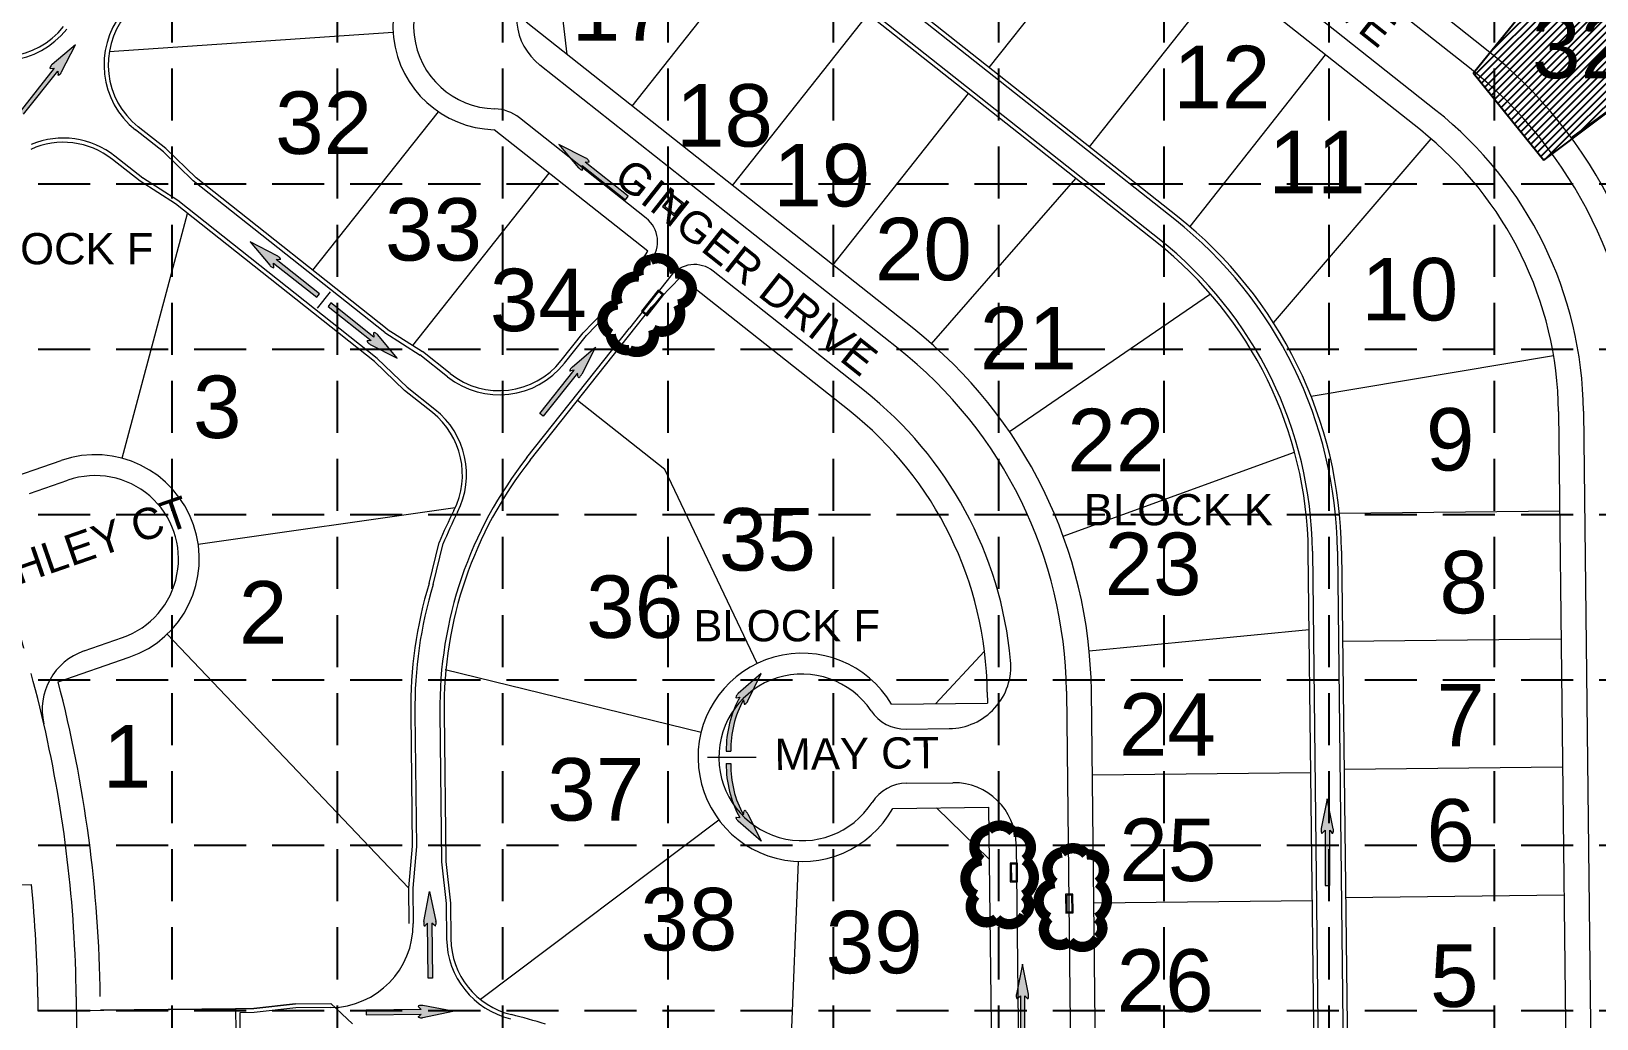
# Model space of a CAD drawing. Header units: inches. Extents: x 5726 to 10817, y 12055 to 15240.
# Drawn here: x 8919 to 9671, y 13087 to 13562 of the extents above; entities that cross this region are included whole.
import ezdxf
from ezdxf.enums import TextEntityAlignment as Align

# ---------------------------------------------------------------- set-up
doc = ezdxf.new("R2010")
doc.units = ezdxf.units.IN
doc.header["$LTSCALE"] = 100
doc.header["$MEASUREMENT"] = 0
doc.linetypes.add('HIDDEN', pattern=[0.375, 0.25, -0.125])
for name, color, linetype in [('10', 7, 'Continuous'), ('27', 150, 'Continuous'), ('29', 150, 'Continuous'), ('30', 7, 'Continuous'), ('8', 7, 'Continuous'), ('BLOCK NUMBERS', 7, 'Continuous'), ('FLOW ARROWS', 7, 'Continuous'), ('GRID', 254, 'HIDDEN'), ('INLET PROTECTION', 5, 'Continuous'), ('LOT NUMBERS', 7, 'Continuous'), ('SODDED LOT', 2, 'Continuous'), ('STREET NAMES', 7, 'Continuous')]:
    doc.layers.add(name, color=color, linetype=linetype)
doc.styles.get("Standard").update_dxf_attribs({"font": 'ARIAL.TTF', "height": 25})

# ---------------------------------------------------------------- blocks, each defined once
blk = doc.blocks.new('block2')
at = {"layer": 'GRID'}
for p, q in [((8986.682544336412, 15156.28785976105), (8986.682544336412, 12138.32785976105)), ((9066.102544336414, 15156.28785976105), (9066.102544336414, 12138.32785976105)), ((9145.522544336414, 15156.28785976105), (9145.522544336414, 12138.32785976105)), ((9224.942544336414, 15156.28785976105), (9224.942544336414, 12138.32785976105)), ((9304.362544336414, 15156.28785976105), (9304.362544336414, 12138.32785976105)), ((9383.782544336413, 15156.28785976105), (9383.782544336413, 12138.32785976105)), ((9463.202544336413, 15156.28785976105), (9463.202544336413, 12138.32785976105)), ((9542.622544336413, 15156.28785976105), (9542.622544336413, 12138.32785976105)), ((9622.042544336415, 15156.28785976105), (9622.042544336415, 12138.32785976105)), ((5809.882544336413, 13488.46785976105), (10733.92254433641, 13488.46785976105)), ((5809.882544336413, 13409.04785976105), (10733.92254433641, 13409.04785976105)), ((5809.882544336413, 13329.62785976105), (10733.92254433641, 13329.62785976105)), ((5809.882544336413, 13250.20785976105), (10733.92254433641, 13250.20785976105)), ((5809.882544336413, 13170.78785976105), (10733.92254433641, 13170.78785976105)), ((5809.882544336413, 13091.36785976105), (10733.92254433641, 13091.36785976105))]:
    blk.add_line(p, q, dxfattribs=at)

msp = doc.modelspace()

# ---------------------------------------------------------------- hatches: boundary and pattern name
at = {"layer": 'FLOW ARROWS', "lineweight": 0}
h = msp.add_hatch(color=256, dxfattribs=at)
edge = h.paths.add_edge_path()
edge.add_line((8928.149000000001, 13543.7864), (8930.191200000001, 13543.9162))
edge.add_line((8930.191200000001, 13543.9162), (8913.7577, 13523.178))
edge.add_line((8913.7577, 13523.178), (8915.449, 13521.8504))
edge.add_line((8915.449, 13521.8504), (8931.8765, 13542.581))
edge.add_line((8931.8765, 13542.581), (8932.0237, 13540.7542))
edge.add_line((8932.0237, 13540.7542), (8932.025608953409, 13540.75013335998))
edge.add_ellipse((8932.948937247014, 13541.72500485145), major_axis=(-0.8695243886066403, -1.097236226898404), ratio=0.2857142857142859, start_angle=342.8173277777778, end_angle=484.7269333333335)
edge.add_line((8933.701930666877, 13542.14587965376), (8933.6995, 13542.1442))
edge.add_line((8933.6995, 13542.1442), (8940.3735, 13555.1392))
edge.add_line((8940.3735, 13555.1392), (8929.1677, 13545.748))
edge.add_line((8929.1677, 13545.748), (8929.168073488932, 13545.75184833368))
edge.add_ellipse((8928.913214902228, 13544.90810490305), major_axis=(-0.8695243886066403, -1.097236226898404), ratio=0.2857142857142857, start_angle=234.1684722222222, end_angle=374.4967194444445)
edge.add_line((8928.149850221036, 13543.78361299108), (8928.149000000001, 13543.7864))
h = msp.add_hatch(color=256, dxfattribs=at)
edge = h.paths.add_edge_path()
edge.add_line((9183.9963, 13495.1412), (9183.8651, 13497.1833))
edge.add_line((9183.8651, 13497.1833), (9204.6151, 13480.7648))
edge.add_line((9204.6151, 13480.7648), (9205.9414, 13482.457))
edge.add_line((9205.9414, 13482.457), (9185.199200000001, 13498.8694))
edge.add_line((9185.199200000001, 13498.8694), (9187.0257, 13499.0181))
edge.add_line((9187.0257, 13499.0181), (9187.02980261247, 13499.01957169487))
edge.add_ellipse((9186.054264880579, 13499.94219604763), major_axis=(1.09786359767876, -0.8687321341425391), ratio=0.2857142857142858, start_angle=342.8173277777778, end_angle=484.7269333333335)
edge.add_line((9185.632846647874, 13500.69488546746), (9185.634600000001, 13500.6927))
edge.add_line((9185.634600000001, 13500.6927), (9172.6347, 13507.3574))
edge.add_line((9172.6347, 13507.3574), (9182.034, 13496.1584))
edge.add_line((9182.034, 13496.1584), (9182.030151635836, 13496.15842653124))
edge.add_ellipse((9182.874078813522, 13495.90417705788), major_axis=(1.09786359767876, -0.8687321341425391), ratio=0.2857142857142858, start_angle=234.1684722222222, end_angle=374.4967194444445)
edge.add_line((9183.999121458946, 13495.14162427771), (9183.9963, 13495.1412))
h = msp.add_hatch(color=256, dxfattribs=at)
edge = h.paths.add_edge_path()
edge.add_line((9035.6468, 13448.2875), (9035.517100000001, 13450.3297))
edge.add_line((9035.517100000001, 13450.3297), (9056.2554, 13433.8962))
edge.add_line((9056.2554, 13433.8962), (9057.5828, 13435.5875))
edge.add_line((9057.5828, 13435.5875), (9036.8524, 13452.015))
edge.add_line((9036.8524, 13452.015), (9038.679100000001, 13452.1622))
edge.add_line((9038.679100000001, 13452.1622), (9038.683138232665, 13452.16396388519))
edge.add_ellipse((9037.708266741192, 13453.08729217879), major_axis=(1.097236226898404, -0.8695243886066403), ratio=0.2857142857142859, start_angle=342.8173277777778, end_angle=484.7269333333335)
edge.add_line((9037.287391938877, 13453.84028559866), (9037.2891, 13453.838))
edge.add_line((9037.2891, 13453.838), (9024.294100000001, 13460.512))
edge.add_line((9024.294100000001, 13460.512), (9033.6854, 13449.3062))
edge.add_line((9033.6854, 13449.3062), (9033.681423258968, 13449.30642842071))
edge.add_ellipse((9034.525166689597, 13449.05156983401), major_axis=(1.097236226898404, -0.8695243886066403), ratio=0.2857142857142857, start_angle=234.1684722222222, end_angle=374.4967194444445)
edge.add_line((9035.64965860156, 13448.28820515281), (9035.6468, 13448.2875))
h = msp.add_hatch(color=256, dxfattribs=at)
edge = h.paths.add_edge_path()
edge.add_line((9083.6293, 13416.8586), (9083.759, 13414.8163))
edge.add_line((9083.759, 13414.8163), (9063.0208, 13431.2498))
edge.add_line((9063.0208, 13431.2498), (9061.6933, 13429.5586))
edge.add_line((9061.6933, 13429.5586), (9082.4238, 13413.1311))
edge.add_line((9082.4238, 13413.1311), (9080.597, 13412.9838))
edge.add_line((9080.597, 13412.9838), (9080.593067779579, 13412.98216744291))
edge.add_ellipse((9081.567939271052, 13412.05883914931), major_axis=(-1.097236226898405, 0.8695243886066413), ratio=0.2857142857142858, start_angle=342.8173277777778, end_angle=484.7269333333335)
edge.add_line((9081.988814073367, 13411.30584572945), (9081.987000000001, 13411.3081))
edge.add_line((9081.987000000001, 13411.3081), (9094.982, 13404.6341))
edge.add_line((9094.982, 13404.6341), (9085.5908, 13415.8398))
edge.add_line((9085.5908, 13415.8398), (9085.594782753276, 13415.83970290739))
edge.add_ellipse((9084.751039322648, 13416.0945614941), major_axis=(-1.097236226898405, 0.8695243886066413), ratio=0.2857142857142856, start_angle=234.1684722222222, end_angle=374.4967194444445)
edge.add_line((9083.626547410684, 13416.85792617529), (9083.6293, 13416.8586))
h = msp.add_hatch(color=256, dxfattribs=at)
edge = h.paths.add_edge_path()
edge.add_line((9181.9452, 13395.4943), (9181.6074, 13397.5126))
edge.add_line((9181.6074, 13397.5126), (9165.146200000001, 13376.7963))
edge.add_line((9165.146200000001, 13376.7963), (9163.4692, 13378.1416))
edge.add_line((9163.4692, 13378.1416), (9179.924200000001, 13398.8501))
edge.add_line((9179.924200000001, 13398.8501), (9178.1116, 13398.5786))
edge.add_line((9178.1116, 13398.5786), (9178.107654851252, 13398.57930652454))
edge.add_ellipse((9178.847208115658, 13399.70000743547), major_axis=(-0.8709431296730371, -1.096110425493406), ratio=0.2857142857142856, start_angle=235.2730666666667, end_angle=377.1826722222222, ccw=False)
edge.add_line((9179.085964106243, 13400.52894064541), (9179.0846, 13400.5263))
edge.add_line((9179.0846, 13400.5263), (9190.2232, 13409.9786))
edge.add_line((9190.2232, 13409.9786), (9183.6242, 13396.9318))
edge.add_line((9183.6242, 13396.9318), (9183.627861130615, 13396.93310382479))
edge.add_ellipse((9182.8641040512, 13396.49318224134), major_axis=(-0.8709431296730371, -1.096110425493406), ratio=0.2857142857142856, start_angle=345.50328055555553, end_angle=485.83152777777786, ccw=False)
edge.add_line((9181.942494781826, 13395.49426079739), (9181.9452, 13395.4943))
h = msp.add_hatch(color=256, dxfattribs=at)
edge = h.paths.add_edge_path()
edge.add_line((9263.35, 13240.002), (9269.7472, 13253.1515))
edge.add_line((9269.7472, 13253.1515), (9258.7657, 13243.527))
edge.add_line((9258.7657, 13243.527), (9258.763871399859, 13243.52845422363))
edge.add_ellipse((9258.538386629547, 13242.69581305966), major_axis=(-0.8533235654357347, -1.109882377854539), ratio=0.2857142857142858, start_angle=235.2730666666667, end_angle=377.1826722222223)
edge.add_line((9257.816828956627, 13241.56344205716), (9257.8222, 13241.5588))
edge.add_line((9257.8222, 13241.5588), (9259.6265, 13241.8545))
edge.add_line((9259.6265, 13241.8545), (9259.599035871839, 13241.85646941347))
edge.add_arc((9304.133908487285, 13216.85045521436), 51.075, 150.6860992975657, 181.0943687420101)
edge.add_line((9253.068224924467, 13215.87496604206), (9255.217832685323, 13215.91602893155))
edge.add_arc((9304.133908487285, 13216.85045521436), 48.92500000000003, 151.0185631864545, 181.0943687420101, ccw=False)
edge.add_line((9261.335456772289, 13240.55590091359), (9261.336500000001, 13240.5528))
edge.add_line((9261.336500000001, 13240.5528), (9261.6995, 13238.5468))
edge.add_line((9261.6995, 13238.5468), (9261.700457852652, 13238.54004479085))
edge.add_ellipse((9262.605993517938, 13239.55355988963), major_axis=(-0.8533235654357347, -1.109882377854539), ratio=0.2857142857142856, start_angle=345.5032805555555, end_angle=485.8315277777779)
edge.add_line((9263.36262606891, 13240.00562498245), (9263.3529822718, 13240.00449697867))
edge.add_line((9263.3529822718, 13240.00449697867), (9263.35, 13240.002))
h = msp.add_hatch(color=256, dxfattribs=at)
edge = h.paths.add_edge_path()
edge.add_line((9263.35, 13185.8128), (9269.7472, 13172.6633))
edge.add_line((9269.7472, 13172.6633), (9258.7657, 13182.2878))
edge.add_line((9258.7657, 13182.2878), (9258.763871399859, 13182.28634570922))
edge.add_ellipse((9258.538386629547, 13183.11898687319), major_axis=(-0.853323565435734, 1.109882377854539), ratio=0.2857142857142859, start_angle=-17.182672222222322, end_angle=124.7269333333333, ccw=False)
edge.add_line((9257.816828956627, 13184.2513578757), (9257.8222, 13184.256))
edge.add_line((9257.8222, 13184.256), (9259.6265, 13183.9603))
edge.add_line((9259.6265, 13183.9603), (9259.599035871839, 13183.95833051939))
edge.add_arc((9304.133908487285, 13208.9643447185), 51.075, 178.90563125799, 209.3139007024344, ccw=False)
edge.add_line((9253.068224924467, 13209.9398338908), (9255.217832685323, 13209.89877100131))
edge.add_arc((9304.133908487285, 13208.9643447185), 48.92500000000002, 178.90563125799, 208.9814368135455)
edge.add_line((9261.335456772289, 13185.25889901927), (9261.336500000001, 13185.262))
edge.add_line((9261.336500000001, 13185.262), (9261.6995, 13187.268))
edge.add_line((9261.6995, 13187.268), (9261.700457852652, 13187.27475514201))
edge.add_ellipse((9262.605993517938, 13186.26124004323), major_axis=(-0.853323565435734, 1.109882377854539), ratio=0.2857142857142857, start_angle=-125.83152777777792, end_angle=14.496719444444523, ccw=False)
edge.add_line((9263.36262606891, 13185.80917495041), (9263.3529822718, 13185.81030295419))
edge.add_line((9263.3529822718, 13185.81030295419), (9263.35, 13185.8128))
h = msp.add_hatch(color=256, dxfattribs=at)
edge = h.paths.add_edge_path()
edge.add_line((9539.2893, 13176.5036), (9540.8093, 13177.8736))
edge.add_line((9540.8093, 13177.8736), (9540.8093, 13151.4136))
edge.add_line((9540.8093, 13151.4136), (9542.9593, 13151.4236))
edge.add_line((9542.9593, 13151.4236), (9542.9593, 13177.8736))
edge.add_line((9542.9593, 13177.8736), (9544.2093, 13176.5336))
edge.add_line((9544.2093, 13176.5336), (9544.212948596925, 13176.53133858096))
edge.add_ellipse((9544.331146792587, 13177.86885073014), major_axis=(-3.196861412920665e-05, -1.399999999635001), ratio=0.2857142857142859, start_angle=342.8173277777778, end_angle=484.7269333333335)
edge.add_line((9544.659915542306, 13178.66637552524), (9544.659300000001, 13178.6636))
edge.add_line((9544.659300000001, 13178.6636), (9541.819300000001, 13192.9936))
edge.add_line((9541.819300000001, 13192.9936), (9538.8693, 13178.6736))
edge.add_line((9538.8693, 13178.6736), (9538.866922880645, 13178.67672215157))
edge.add_ellipse((9539.191200892146, 13177.85714930721), major_axis=(-3.196861412920665e-05, -1.399999999635001), ratio=0.2857142857142857, start_angle=234.1684722222222, end_angle=374.4967194444445)
edge.add_line((9539.291299769684, 13176.50172025659), (9539.2893, 13176.5036))
h = msp.add_hatch(color=256, dxfattribs=at)
edge = h.paths.add_edge_path()
edge.add_line((9113.1296, 13132.0013), (9111.5938, 13133.3536))
edge.add_line((9111.5938, 13133.3536), (9111.901100000001, 13106.8953))
edge.add_line((9111.901100000001, 13106.8953), (9109.751400000001, 13106.8803))
edge.add_line((9109.751400000001, 13106.8803), (9109.4441, 13133.3286))
edge.add_line((9109.4441, 13133.3286), (9108.2096, 13131.9741))
edge.add_line((9108.2096, 13131.9741), (9108.205974354707, 13131.97202842069))
edge.add_ellipse((9108.072249703322, 13133.30807755162), major_axis=(0.01629215476407812, -1.399905198823529), ratio=0.2857142857142856, start_angle=235.2730666666667, end_angle=377.1826722222222, ccw=False)
edge.add_line((9107.734240340833, 13134.10173009553), (9107.7348, 13134.0988))
edge.add_line((9107.7348, 13134.0988), (9110.4084, 13148.4608))
edge.add_line((9110.4084, 13148.4608), (9113.5246, 13134.1761))
edge.add_line((9113.5246, 13134.1761), (9113.526722098562, 13134.17935811664))
edge.add_ellipse((9113.211984822918, 13133.35607425109), major_axis=(0.01629215476407812, -1.399905198823529), ratio=0.2857142857142855, start_angle=345.50328055555553, end_angle=485.83152777777786, ccw=False)
edge.add_line((9113.12763521959, 13131.99957403326), (9113.1296, 13132.0013))
h = msp.add_hatch(color=256, dxfattribs=at)
edge = h.paths.add_edge_path()
edge.add_line((9392.8597, 13097.0585), (9394.379700000001, 13098.4285))
edge.add_line((9394.379700000001, 13098.4285), (9394.379700000001, 13071.9685))
edge.add_line((9394.379700000001, 13071.9685), (9396.529700000001, 13071.9785))
edge.add_line((9396.529700000001, 13071.9785), (9396.529700000001, 13098.4285))
edge.add_line((9396.529700000001, 13098.4285), (9397.779700000001, 13097.0885))
edge.add_line((9397.779700000001, 13097.0885), (9397.783438793003, 13097.08619780262))
edge.add_ellipse((9397.901636988665, 13098.4237099518), major_axis=(-3.196861412920665e-05, -1.399999999635001), ratio=0.2857142857142859, start_angle=342.8173277777778, end_angle=484.7269333333335)
edge.add_line((9398.230405738384, 13099.22123474689), (9398.2297, 13099.2185))
edge.add_line((9398.2297, 13099.2185), (9395.3897, 13113.5485))
edge.add_line((9395.3897, 13113.5485), (9392.4397, 13099.2285))
edge.add_line((9392.4397, 13099.2285), (9392.437413076723, 13099.23158137322))
edge.add_ellipse((9392.761691088224, 13098.41200852887), major_axis=(-3.196861412920665e-05, -1.399999999635001), ratio=0.2857142857142857, start_angle=234.1684722222222, end_angle=374.4967194444445)
edge.add_line((9392.861789965762, 13097.05657947825), (9392.8597, 13097.0585))
h = msp.add_hatch(color=256, dxfattribs=at)
edge = h.paths.add_edge_path()
edge.add_line((9105.0787, 13093.2685), (9106.4662, 13091.7645))
edge.add_line((9106.4662, 13091.7645), (9080.008, 13091.4575))
edge.add_line((9080.008, 13091.4575), (9080.043, 13089.3078))
edge.add_line((9080.043, 13089.3078), (9106.4912, 13089.6145))
edge.add_line((9106.4912, 13089.6145), (9105.1657, 13088.349))
edge.add_line((9105.1657, 13088.349), (9105.163728477619, 13088.34541098025))
edge.add_ellipse((9106.502521403783, 13088.24273155918), major_axis=(-1.399906227582352, -0.01620351740051984), ratio=0.2857142857142858, start_angle=342.8173277777778, end_angle=484.7269333333335)
edge.add_line((9107.303805226395, 13087.92323363243), (9107.301000000001, 13087.9238))
edge.add_line((9107.301000000001, 13087.9238), (9121.597, 13090.9298))
edge.add_line((9121.597, 13090.9298), (9107.2437, 13093.7135))
edge.add_line((9107.2437, 13093.7135), (9107.246971026214, 13093.71595673124))
edge.add_ellipse((9106.431213872786, 13093.38219612455), major_axis=(-1.399906227582352, -0.01620351740051984), ratio=0.2857142857142856, start_angle=234.1684722222222, end_angle=374.4967194444445)
edge.add_line((9105.077036791858, 13093.26638537352), (9105.0787, 13093.2685))
at = {"layer": 'SODDED LOT'}
h = msp.add_hatch(dxfattribs=at)
h.set_pattern_fill('ANSI31', color=256, scale=20, style=0)
h.set_pattern_definition([(45, (0, 0), (-1.767766952966369, 1.767766952966369), [])])
h.paths.add_polyline_path([(9645.80507298575, 13499.77444565144), (9750.316199097077, 13578.4099279293), (9735.158859086914, 13596.71798000032), (9687.482121050074, 13634.61751423477), (9612.121484417075, 13541.5416285386)])

# ---------------------------------------------------------------- linework, layer by layer
at = {"layer": '10', "color": 7, "lineweight": 0}
for p, q in [((8836.219051979126, 13150.8959890347), (8919.170715155491, 13151.85802709433)), ((8922.250624021119, 13097.70496631672), (8922.32719342021, 13091.10277515488)), ((9026.075020438248, 13092.30599825739), (9046.050481948301, 13094.53779964904)), ((9026.075020438248, 13092.30599825739), (9046.050481948301, 13094.53779964904)), ((9046.050481948301, 13094.53779964904), (9063.049338782921, 13094.73494514908)), ((9063.049338801235, 13094.73494514298), (9073.410776097902, 13084.85444018067)), ((8922.32719342021, 13091.10277515488), (9017.320805117955, 13092.20447059542)), ((9017.320805117955, 13092.20447059542), (9026.075020438248, 13092.30599825739)), ((9017.320805117955, 13092.20447059542), (9026.075020438248, 13092.30599825739))]:
    msp.add_line(p, q, dxfattribs=at)
for points in [[(9222.473802481156, 13477.57820573748), (9228.223569783624, 13473.02865631276), (9232.773119202246, 13478.77842362133), (9227.023351896725, 13483.32797303995)], [(9223.409337797175, 13477.68722716453), (9228.114548356578, 13473.96419163183), (9231.837583889279, 13478.66940219428), (9227.132373326824, 13482.39243772393)], [(9215.032857374797, 13425.01921952269), (9223.09943436079, 13435.21384240547), (9220.354728202155, 13437.38561312906), (9212.288151213112, 13427.19099024934)], [(9214.951009454635, 13425.72157336345), (9222.397080520035, 13435.13199448531), (9220.436576122318, 13436.68325928831), (9212.990505053865, 13427.2728381695)], [(9393.014896237068, 13153.10413713492), (9392.910525089268, 13162.10353192847), (9389.41076044496, 13162.06294314707), (9389.515131592761, 13153.06354835353)], [(9392.509131461531, 13153.5983051149), (9392.416357109289, 13161.59776715293), (9389.916525220497, 13161.56877516709), (9390.009299572741, 13153.56931312906)], [(9419.689610293894, 13138.19309291666), (9419.585239146092, 13147.1924877102), (9416.085474501786, 13147.1518989288), (9416.189845649587, 13138.15250413526)], [(9419.183845518357, 13138.68726089664), (9419.091071166113, 13146.68672293466), (9416.59123927732, 13146.65773094882), (9416.684013629567, 13138.65826891079)]]:
    msp.add_lwpolyline(points, close=True, dxfattribs=at)
msp.add_arc((8322.290972293575, 13090.74688992886), 599.9999987704707, 0.6644622475017204, 5.845820851602053, dxfattribs=at)
at = {"layer": '27', "color": 7, "lineweight": 0}
for p, q in [((9617.537499105809, 13553.48550360729), (9328.137017371137, 13782.47595219886)), ((9586.51220298471, 13514.27541562243), (9297.111721250038, 13743.26586418348)), ((9469.761208783228, 13472.76146048463), (9247.64263460799, 13648.51456095157)), ((9459.833114023255, 13460.21423232826), (9237.714539848019, 13635.96733276467)), ((9343.082119852292, 13418.70027719047), (9156.877382830286, 13566.03626641743)), ((8983.847192394787, 13505.29457398297), (8970.515762480545, 13515.84317467879)), ((9215.33541902524, 13456.02177516099), (9141.53612192755, 13514.41605995972)), ((8983.847192394787, 13505.29457398297), (8998.290215741446, 13491.3160520249)), ((8971.437073952453, 13489.61053879513), (8958.105644038209, 13500.15913946043)), ((8988.362120981476, 13478.76882386853), (8971.437073952453, 13489.61053879513)), ((9090.126153361614, 13418.65013100681), (8998.290215741446, 13491.3160520249)), ((9084.068167094943, 13403.04064850917), (8988.362120981476, 13478.76882386853)), ((9204.493704098637, 13439.09672813196), (9215.33541902524, 13456.02177516099)), ((9217.040932255013, 13429.16863337199), (9231.0194542436, 13443.61165671865)), ((9312.056823731193, 13379.4901892056), (9231.0194542436, 13443.61165671865)), ((9198.288644892727, 13431.25471052278), (9204.493704098637, 13439.09672813196)), ((9158.855197155675, 13355.6329034608), (9217.040932255013, 13429.16863337199)), ((9184.310122934661, 13416.81168717612), (9198.288644892727, 13431.25471052278)), ((9090.126153361614, 13418.65013100681), (9107.051200390637, 13407.8084160802)), ((9173.761522238838, 13403.48025723136), (9184.310122934661, 13416.81168717612)), ((9084.068167094943, 13403.04064850917), (9098.511190472122, 13389.0621265511)), ((9120.38263030488, 13397.2598154149), (9107.051200390637, 13407.8084160802)), ((9111.842620386366, 13378.51352585528), (9098.511190472122, 13389.0621265511)), ((8899.30075439314, 13343.64945987426), (8933.479891238137, 13355.49553656728)), ((9110.250094338817, 13296.45056482742), (9115.0781470748, 13316.06015587939)), ((8932.048435535753, 13249.16353827632), (8966.227572380749, 13261.00961496933)), ((9332.48104288461, 13238.4078747734), (9378.518479757073, 13238.94179734794)), ((9378.456519461655, 13244.28432016053), (9378.518479757073, 13238.94179734794)), ((9101.435922061832, 13234.0836332194), (9102.176889437545, 13170.19377351299)), ((9117.43484613178, 13234.2691819422), (9118.263450062563, 13162.82286686911)), ((9333.0608826014, 13188.41123702811), (9379.098319443343, 13188.94515960265)), ((9379.098319443343, 13188.94515960265), (9380.701908175908, 13050.67583522141)), ((9102.176889437545, 13170.19377351299), (9100.408959813227, 13150.17192482376)), ((9118.263450062563, 13162.82286686911), (9120.495251448105, 13142.84740536821)), ((9100.408959813227, 13150.17192482376), (9100.60610529496, 13133.1730680166)), ((9120.495251448105, 13142.84740536821), (9120.692396960358, 13125.84854853053)), ((9046.050481948301, 13094.53779964904), (9026.075020438248, 13092.30599825739)), ((9026.075020438248, 13092.30599825739), (9017.320805117955, 13092.20447059542)), ((9017.320805117955, 13092.20447059542), (9018.333240498061, 13004.90730136723))]:
    msp.add_line(p, q, dxfattribs=at)
for centre, radius, start, end in [((9142.830306015006, 13564.39930804263), 50, 104.77701333981, 268.5168086314821), ((8994.094987530278, 13545.64284155115), 38, 141.6469109856461, 231.6469109856461), ((8904.795277789348, 13587.49741459901), 38, 231.6469140198642, 321.6469109856462), ((9477.923666602095, 13377.04010760578), 225, 0.6644622529272336, 51.64691098556136), ((8934.526418995936, 13470.35947258582), 38, 51.64691098564613, 114.3761742495838), ((9477.923666602095, 13377.04010760578), 175, 0.6644622529272336, 51.64691098556136), ((9340.695976975987, 13309.64749439749), 208, 0.6644622529272336, 51.64691098556136), ((9340.695976975987, 13309.64749439749), 192, 0.6644622529272336, 51.64691098556136), ((9203.468287349882, 13242.25488118919), 225, 0.6644622529272336, 51.64691098556136), ((9143.961855374926, 13427.0594822923), 38, 231.6469109856462, 321.6469109856461), ((9088.263395349542, 13348.7138589789), 38, 333.0962993177418, 51.64691098564614), ((9203.468287349882, 13242.25488118919), 175, 0.6644622529272336, 51.64691098556136), ((8949.853731810517, 13308.25257577689), 50, 289.1156995745212, 109.1156995745211), ((9309.421935088412, 13236.49576640657), 192, 141.6469109856461, 180.664462253012), ((9309.421935088412, 13236.49576640657), 210, 153.0962993177418, 157.7357965080891), ((9309.421935088412, 13236.49576640657), 208, 163.2471306096412, 180.6644622529273), ((9289.47260436099, 13212.90739998289), 50, 30.66446225292724, 330.6644622529273), ((8322.290971066866, 13090.74688984558), 630, 0.6644622529272336, 14.56362815332499), ((9158.689841648647, 13126.28922670248), 38, 180.6644622529273, 256.483866686758), ((9100.72749146396, 12885.15779789016), 210, 71.84436949641069, 76.48386668675802)]:
    msp.add_arc(centre, radius, start, end, dxfattribs=at)
at = {"layer": '29', "color": 7, "lineweight": 0}
for p, q in [((9620.016629999694, 13551.49523003937), (9686.347485494553, 13632.93316503494)), ((9379.388530295724, 13544.26956601764), (9444.541652125616, 13626.61075080721)), ((9207.85049721366, 13525.70338147221), (9273.00361907407, 13608.04456629231)), ((9427.616938541825, 13506.10845178686), (9492.770060371715, 13588.44963660695)), ((9658.985407641836, 13510.61273179418), (9751.927579186377, 13579.17790562762)), ((9256.078905459763, 13487.54226724143), (9321.232027320171, 13569.88345206153)), ((9092.94297714774, 13561.04454730979), (8956.609784240241, 13551.87658316904)), ((9475.845346787926, 13467.94733755608), (9540.998468617816, 13550.28852237617)), ((9304.307313705864, 13449.38115304117), (9369.460435535753, 13531.72233783074)), ((9054.444973271891, 13446.88315047762), (9114.714907809686, 13523.05291298258)), ((9516.02366042665, 13421.55908187201), (9591.71032789697, 13509.99722741478)), ((9102.396812469862, 13410.78988768273), (9167.891212537004, 13493.56238345592)), ((9351.59439424421, 13411.61738131962), (9420.98334837489, 13490.95442050539)), ((8962.758044746239, 13356.5586696585), (8994.175930790125, 13474.16860032044)), ((9389.104850587482, 13369.39286287118), (9485.671368608662, 13435.52892992035)), ((9534.012421192054, 13386.41175941343), (9650.530848512224, 13405.88037018036)), ((9223.542959416487, 13351.19853040254), (9181.603996893216, 13384.38307033601)), ((9652.911898713468, 13379.06954657667), (9658.078984029768, 12933.53797967245)), ((9414.918115915403, 13319.15722182989), (9526.087204297006, 13359.58838778954)), ((9267.955515555286, 13258.04070133671), (9223.542959416487, 13351.19853040254)), ((8999.352522330393, 13315.31442660909), (9122.83059938963, 13332.9306905942)), ((9547.682369249549, 13330.15684370556), (9653.464939255959, 13331.38366486709)), ((9536.420069249529, 12989.6512304829), (9532.683065921035, 13311.8740788684)), ((9548.68198999979, 13312.05962757431), (9552.418993328283, 12989.83677918884)), ((8984.342902652059, 13272.05178718528), (9100.413300552385, 13150.22108397778)), ((9427.407664210945, 13264.07586857814), (9533.117947575305, 13274.37643649708)), ((9549.185202801598, 13268.67013707999), (9654.178142069766, 13269.88780046083)), ((9240.9069284402, 13224.79752713706), (9117.919764525284, 13254.9079496353)), ((9430.746033298863, 13047.16108061916), (9428.453157207361, 13244.86415986605)), ((9549.898405658132, 13207.17427264321), (9654.891344926298, 13208.39193602405)), ((9533.916488698997, 13205.52228604083), (9428.92354943083, 13204.30462265999)), ((9249.539246076847, 13182.81874934233), (9135.03919337138, 13096.54621346782)), ((9287.510357530442, 13162.94591893368), (9283.107356767481, 13050.83951145055)), ((9550.611608484147, 13145.67840820643), (9655.604547752313, 13146.89607158727)), ((9534.62969152501, 13144.02642163457), (9429.636752256843, 13142.80875825373)), ((9017.320805117955, 13092.20447059542), (8952.325176052127, 13091.45067897885))]:
    msp.add_line(p, q, dxfattribs=at)
at = {"layer": '30', "color": 7, "lineweight": 0}
for p, q in [((9172.390030887784, 13585.64131041902), (9176.482426831875, 13550.52361836299)), ((9353.52013903012, 13238.65188399915), (9377.124939030122, 13263.88878399915)), ((9354.100000570697, 13188.65523975341), (9379.388239298685, 13163.94684073))]:
    msp.add_line(p, q, dxfattribs=at)
at = {"layer": '8', "color": 7, "linetype": 'Continuous', "lineweight": 0}
for p, q in [((9610.091428037354, 13544.07508248238), (9334.806577980897, 13761.89642447279)), ((9593.958274053164, 13523.68583671682), (9318.673423999757, 13741.50717870724)), ((9468.520196951202, 13471.19305695059), (9232.678091976684, 13657.80501106296)), ((9461.0741258858, 13461.78263583178), (9225.232020911282, 13648.39458994415)), ((9335.636048780785, 13409.28985606555), (9163.546943436995, 13545.45673869442)), ((9214.547371611683, 13471.94750846889), (9153.687403521837, 13520.10344556414)), ((8982.606180547504, 13503.72617046419), (8969.27475063326, 13514.27477116001)), ((8972.678085796686, 13491.17894231696), (8959.346655882442, 13501.72754298227)), ((8982.456277471238, 13503.85743944518), (8996.970978783533, 13489.80954475234)), ((8989.5249077456, 13480.39912361217), (8972.515864909818, 13491.29464391919)), ((9088.963366585285, 13417.01983126926), (8996.970978783533, 13489.80954475234)), ((9085.387404010133, 13404.54715582141), (8989.5249077456, 13480.39912361217)), ((9226.331382375562, 13444.13317600635), (9206.475192873928, 13419.03871968749)), ((9319.5028948027, 13388.9006103), (9246.699643769645, 13446.50676565752)), ((9185.747257472458, 13415.42077225257), (9199.795152110355, 13429.93547350688)), ((9157.286793621632, 13356.87391532334), (9206.475192870877, 13419.03871969054)), ((9088.963366585285, 13417.01983126926), (9105.972409433272, 13406.12431095615)), ((9175.329925757624, 13402.23924538713), (9185.878526453445, 13415.57067533189)), ((9085.387404010133, 13404.54715582141), (9099.90210539262, 13390.4992610889)), ((9119.141618460646, 13395.69141189306), (9105.810188546404, 13406.24001255837)), ((9113.083632233649, 13380.08192937407), (9099.752202319409, 13390.63053006989)), ((9664.91109175695, 13379.20870811182), (9670.078177086703, 12933.67714119999)), ((8918.353011352887, 13339.66915510117), (8936.754659343242, 13346.04694441969)), ((9112.17987817011, 13295.92278873562), (9117.020152088993, 13315.58201727043)), ((9534.682931415753, 13311.89727246315), (9538.419934742273, 12989.6744240791)), ((9546.682124475845, 13312.03643399152), (9550.419127802363, 12989.81358560747)), ((8944.551156254769, 13264.08041781976), (8962.952804275645, 13270.45820714743)), ((9416.453964134647, 13244.72499834284), (9418.7468402295, 13047.02191908628)), ((9103.435787572862, 13234.10682680746), (9104.177911743524, 13170.1172225837)), ((9115.434980620747, 13234.24598835414), (9116.264741346477, 13162.69992875454)), ((9339.428355632192, 13226.4876397351), (9360.147854902798, 13226.72793566088)), ((9339.729872280037, 13200.48938810388), (9361.960301095614, 13200.74720714743)), ((9104.177911743524, 13170.1172225837), (9102.409982119207, 13150.09537389447)), ((9392.306187566759, 13171.09712832423), (9393.57859759209, 13061.3836634846)), ((9116.264741346477, 13162.69992875454), (9118.496542732017, 13142.72446725364)), ((9102.409982119207, 13150.09537389447), (9102.605970805995, 13133.19626160161)), ((9118.496542732017, 13142.72446725364), (9118.692531449324, 13125.82535493942)), ((8940.74937998291, 13097.91950701926), (8945.661812530901, 12674.34535703604)), ((9026.197958552813, 13090.30728954131), (9019.343864217048, 13090.22779867245)), ((9019.343864217048, 13090.22779867245), (9020.486813742484, 12991.67705652639)), ((9046.173420062869, 13092.53909093295), (9026.197958552813, 13090.30728954131)), ((9063.072532370983, 13092.73507963805), (9046.173420062869, 13092.53909093295))]:
    msp.add_line(p, q, dxfattribs=at)
for centre, radius, start, end in [((9142.830306015197, 13564.39930804468), 40, 104.7770133622751, 268.516808601218), ((9182.162121105574, 13568.98279149554), 30, 141.6469109859005, 231.6469109851375), ((8994.094987530278, 13545.64284155115), 40, 141.6469109856461, 231.6469109856461), ((8904.795277789348, 13587.49741459901), 40, 231.6469140198642, 321.6469109856462), ((9477.923666602095, 13377.04010760578), 213, 0.6644622529272336, 51.64691098556136), ((9141.277285078342, 13504.41941036246), 20, 51.64691098505271, 88.51680860121803), ((9477.923666602095, 13377.04010760578), 187, 0.6644622529272336, 51.64691098556136), ((8934.526418995936, 13470.35947258582), 40, 51.64691098564613, 112.6157082322831), ((9205.55003574002, 13460.57658294752), 14.5, 321.6469109864939, 51.64691098522229), ((9340.695976975987, 13309.64749439749), 206, 0.6644622529272336, 51.64691098556136), ((9340.695976975987, 13309.64749439749), 194, 0.6644622529272336, 51.64691098556136), ((9237.702307899002, 13435.13584013535), 14.5, 51.6469109870873, 141.646910993954), ((9203.468287349882, 13242.25488118919), 213, 0.6644622529272336, 51.64691098556136), ((9143.961855374926, 13427.0594822923), 40, 231.6469109856462, 321.6469109856461), ((9203.468287349882, 13242.25488118919), 187, 5.288585167326206, 51.64691098556136), ((9088.263395349542, 13348.7138589789), 40, 333.0962993177418, 51.64691098564614), ((9309.421935088412, 13236.49576640657), 194, 141.6469109856461, 180.664462253012), ((8949.853731809442, 13308.25257578356), 40.00000000098068, 289.1156995864742, 109.1156995864743), ((9309.421935088412, 13236.49576640657), 208, 153.0962993177418, 157.7357965080891), ((9309.421935088412, 13236.49576640657), 206, 163.232980950855, 180.664462253012), ((8954.3754606057, 13235.73464134354), 30, 109.1156995882544, 192.9190395314731), ((9289.472604333629, 13212.90739996643), 40, 34.03147522448059, 327.2974492822216), ((9359.799951080156, 13256.72591830905), 30, 270.6644622521642, 5.288585167326206), ((9339.196419749065, 13246.48629483407), 20, 214.0314752244806, 270.6644622508079), ((8322.290971066866, 13090.74688984558), 618.5, 0.6644622529272336, 12.91903953147306), ((9339.961808161483, 13180.49073300591), 20, 90.66446225250334, 147.2974492822216), ((9362.308204917672, 13170.74922449979), 30, 0.6644622527576823, 90.66446225267289), ((9062.608660625885, 13132.73238982957), 40, 270.6644622529273, 0.6644622529272693), ((9158.689841648647, 13126.28922670248), 40, 180.6644622529273, 256.483866686758)]:
    msp.add_arc(centre, radius, start, end, dxfattribs=at)
at = {"layer": '8', "color": 7, "linetype": 'HIDDEN', "lineweight": 0}
msp.add_arc((8322.290971066866, 13090.74688984558), 618.5, 12.91903953138829, 25.31235961799303, dxfattribs=at)
at = {"layer": 'FLOW ARROWS', "lineweight": 0}
for p, q in [((8940.3735, 13555.1392), (8929.1677, 13545.748)), ((8933.6995, 13542.1442), (8940.3735, 13555.1392)), ((8929.1677, 13545.748), (8929.168073488932, 13545.75184833368)), ((8930.191200000001, 13543.9162), (8913.7577, 13523.178)), ((8915.449, 13521.8504), (8931.8765, 13542.581)), ((8928.149000000001, 13543.7864), (8930.191200000001, 13543.9162)), ((8928.149850221036, 13543.78361299108), (8928.149000000001, 13543.7864)), ((8928.149000000001, 13543.7864), (8928.149000000001, 13543.7864)), ((8931.8765, 13542.581), (8932.0237, 13540.7542)), ((8932.0237, 13540.7542), (8932.025608953409, 13540.75013335998)), ((8933.701930666877, 13542.14587965376), (8933.6995, 13542.1442)), ((9185.634600000001, 13500.6927), (9172.6347, 13507.3574)), ((9172.6347, 13507.3574), (9182.034, 13496.1584)), ((9185.632846647874, 13500.69488546746), (9185.634600000001, 13500.6927)), ((9182.034, 13496.1584), (9182.030151635836, 13496.15842653124)), ((9183.9963, 13495.1412), (9183.8651, 13497.1833)), ((9183.8651, 13497.1833), (9204.6151, 13480.7648)), ((9183.999121458946, 13495.14162427771), (9183.9963, 13495.1412)), ((9183.9963, 13495.1412), (9183.9963, 13495.1412)), ((9185.199200000001, 13498.8694), (9187.0257, 13499.0181)), ((9205.9414, 13482.457), (9185.199200000001, 13498.8694)), ((9187.0257, 13499.0181), (9187.02980261247, 13499.01957169487)), ((9204.6151, 13480.7648), (9205.9414, 13482.457)), ((9037.2891, 13453.838), (9024.294100000001, 13460.512)), ((9024.294100000001, 13460.512), (9033.6854, 13449.3062)), ((9033.6854, 13449.3062), (9033.681423258968, 13449.30642842071)), ((9035.6468, 13448.2875), (9035.517100000001, 13450.3297)), ((9035.517100000001, 13450.3297), (9056.2554, 13433.8962)), ((9035.64965860156, 13448.28820515281), (9035.6468, 13448.2875)), ((9035.6468, 13448.2875), (9035.6468, 13448.2875)), ((9036.8524, 13452.015), (9038.679100000001, 13452.1622)), ((9057.5828, 13435.5875), (9036.8524, 13452.015)), ((9037.287391938877, 13453.84028559866), (9037.2891, 13453.838)), ((9038.679100000001, 13452.1622), (9038.683138232665, 13452.16396388519)), ((9056.2554, 13433.8962), (9057.5828, 13435.5875)), ((9062.740798788416, 13436.49346590167), (9056.535739567247, 13428.65144830775)), ((9063.0208, 13431.2498), (9061.6933, 13429.5586)), ((9061.6933, 13429.5586), (9082.4238, 13413.1311)), ((9083.759, 13414.8163), (9063.0208, 13431.2498)), ((9080.597, 13412.9838), (9080.593067779579, 13412.98216744291)), ((9082.4238, 13413.1311), (9080.597, 13412.9838)), ((9081.988814073367, 13411.30584572945), (9081.987000000001, 13411.3081)), ((9081.987000000001, 13411.3081), (9094.982, 13404.6341)), ((9083.626547410684, 13416.85792617529), (9083.6293, 13416.8586)), ((9083.6293, 13416.8586), (9083.759, 13414.8163)), ((9083.6293, 13416.8586), (9083.6293, 13416.8586)), ((9094.982, 13404.6341), (9085.5908, 13415.8398)), ((9085.5908, 13415.8398), (9085.594782753276, 13415.83970290739)), ((9179.0846, 13400.5263), (9190.2232, 13409.9786)), ((9190.2232, 13409.9786), (9183.6242, 13396.9318)), ((9163.4692, 13378.1416), (9179.924200000001, 13398.8501)), ((9181.6074, 13397.5126), (9165.146200000001, 13376.7963)), ((9178.1116, 13398.5786), (9178.107654851252, 13398.57930652454)), ((9179.924200000001, 13398.8501), (9178.1116, 13398.5786)), ((9179.085964106243, 13400.52894064541), (9179.0846, 13400.5263)), ((9181.9452, 13395.4943), (9181.6074, 13397.5126)), ((9181.942494781826, 13395.49426079739), (9181.9452, 13395.4943)), ((9181.9452, 13395.4943), (9181.9452, 13395.4943)), ((9183.6242, 13396.9318), (9183.627861130615, 13396.93310382479)), ((9165.146200000001, 13376.7963), (9163.4692, 13378.1416)), ((9269.7472, 13253.1515), (9258.7657, 13243.527)), ((9263.35, 13240.002), (9269.7472, 13253.1515)), ((9257.816828956627, 13241.56344205716), (9257.8222, 13241.5588)), ((9257.8222, 13241.5588), (9259.6265, 13241.8545)), ((9258.7657, 13243.527), (9258.763871399859, 13243.52845422363)), ((9259.6265, 13241.8545), (9259.599035871839, 13241.85646941347)), ((9261.335456772289, 13240.55590091359), (9261.336500000001, 13240.5528)), ((9261.336500000001, 13240.5528), (9261.6995, 13238.5468)), ((9261.6995, 13238.5468), (9261.700457852652, 13238.54004479085)), ((9263.3529822718, 13240.00449697867), (9263.35, 13240.002)), ((9263.36262606891, 13240.00562498245), (9263.3529822718, 13240.00449697867)), ((9253.068224924467, 13215.87496604206), (9255.217832685323, 13215.91602893155)), ((9267.451250001526, 13212.90739996643), (9244.069749998474, 13212.90739996643)), ((9253.068224924467, 13209.9398338908), (9255.217832685323, 13209.89877100131)), ((9541.819300000001, 13192.9936), (9538.8693, 13178.6736)), ((9544.659300000001, 13178.6636), (9541.819300000001, 13192.9936)), ((9261.335456772289, 13185.25889901927), (9261.336500000001, 13185.262)), ((9261.336500000001, 13185.262), (9261.6995, 13187.268)), ((9261.6995, 13187.268), (9261.700457852652, 13187.27475514201)), ((9263.35, 13185.8128), (9269.7472, 13172.6633)), ((9263.3529822718, 13185.81030295419), (9263.35, 13185.8128)), ((9263.36262606891, 13185.80917495041), (9263.3529822718, 13185.81030295419)), ((9257.816828956627, 13184.2513578757), (9257.8222, 13184.256)), ((9257.8222, 13184.256), (9259.6265, 13183.9603)), ((9258.7657, 13182.2878), (9258.763871399859, 13182.28634570922)), ((9269.7472, 13172.6633), (9258.7657, 13182.2878)), ((9259.6265, 13183.9603), (9259.599035871839, 13183.95833051939)), ((9538.8693, 13178.6736), (9538.866922880645, 13178.67672215157)), ((9539.2893, 13176.5036), (9540.8093, 13177.8736)), ((9540.8093, 13177.8736), (9540.8093, 13151.4136)), ((9542.9593, 13151.4236), (9542.9593, 13177.8736)), ((9542.9593, 13177.8736), (9544.2093, 13176.5336)), ((9544.659915542306, 13178.66637552524), (9544.659300000001, 13178.6636)), ((9539.291299769684, 13176.50172025659), (9539.2893, 13176.5036)), ((9539.2893, 13176.5036), (9539.2893, 13176.5036)), ((9544.2093, 13176.5336), (9544.212948596925, 13176.53133858096)), ((9107.7348, 13134.0988), (9110.4084, 13148.4608)), ((9110.4084, 13148.4608), (9113.5246, 13134.1761)), ((9540.8093, 13151.4136), (9542.9593, 13151.4236)), ((9107.734240340833, 13134.10173009553), (9107.7348, 13134.0988)), ((9108.2096, 13131.9741), (9108.205974354707, 13131.97202842069)), ((9109.4441, 13133.3286), (9108.2096, 13131.9741)), ((9109.751400000001, 13106.8803), (9109.4441, 13133.3286)), ((9113.1296, 13132.0013), (9111.5938, 13133.3536)), ((9111.5938, 13133.3536), (9111.901100000001, 13106.8953)), ((9113.12763521959, 13131.99957403326), (9113.1296, 13132.0013)), ((9113.1296, 13132.0013), (9113.1296, 13132.0013)), ((9113.5246, 13134.1761), (9113.526722098562, 13134.17935811664)), ((9395.3897, 13113.5485), (9392.4397, 13099.2285)), ((9398.2297, 13099.2185), (9395.3897, 13113.5485)), ((9111.901100000001, 13106.8953), (9109.751400000001, 13106.8803)), ((9392.4397, 13099.2285), (9392.437413076723, 13099.23158137322)), ((9392.8597, 13097.0585), (9394.379700000001, 13098.4285)), ((9392.861789965762, 13097.05657947825), (9392.8597, 13097.0585)), ((9392.8597, 13097.0585), (9392.8597, 13097.0585)), ((9394.379700000001, 13098.4285), (9394.379700000001, 13071.9685)), ((9396.529700000001, 13071.9785), (9396.529700000001, 13098.4285)), ((9396.529700000001, 13098.4285), (9397.779700000001, 13097.0885)), ((9397.779700000001, 13097.0885), (9397.783438793003, 13097.08619780262)), ((9398.230405738384, 13099.22123474689), (9398.2297, 13099.2185)), ((9106.4662, 13091.7645), (9080.008, 13091.4575)), ((9080.008, 13091.4575), (9080.043, 13089.3078)), ((9080.043, 13089.3078), (9106.4912, 13089.6145)), ((9105.077036791858, 13093.26638537352), (9105.0787, 13093.2685)), ((9105.0787, 13093.2685), (9106.4662, 13091.7645)), ((9105.0787, 13093.2685), (9105.0787, 13093.2685)), ((9105.1657, 13088.349), (9105.163728477619, 13088.34541098025)), ((9106.4912, 13089.6145), (9105.1657, 13088.349)), ((9107.2437, 13093.7135), (9107.246971026214, 13093.71595673124)), ((9121.597, 13090.9298), (9107.2437, 13093.7135)), ((9107.301000000001, 13087.9238), (9121.597, 13090.9298)), ((9107.303805226395, 13087.92323363243), (9107.301000000001, 13087.9238))]:
    msp.add_line(p, q, dxfattribs=at)
for centre, radius, start, end in [((9304.133908487285, 13216.85045521436), 51.075, 150.6860992975657, 181.0943687420101), ((9304.133908487285, 13216.85045521436), 48.92500000000003, 151.0185631864545, 181.0943687420101), ((9304.133908487285, 13208.9643447185), 51.075, 178.90563125799, 209.3139007024344), ((9304.133908487285, 13208.9643447185), 48.92500000000002, 178.90563125799, 208.9814368135455)]:
    msp.add_arc(centre, radius, start, end, dxfattribs=at)
for centre, major_axis, ratio, start_param, end_param in [((8928.913214902228, 13544.90810490305), (-0.8695243886066403, -1.097236226898404), 0.2857142857142857, 4.087010844642661, 6.536200792223026), ((8932.948937247014, 13541.72500485145), (-0.8695243886066403, -1.097236226898404), 0.2857142857142859, 5.983291102610838, 8.46008095976172), ((9186.054264880579, 13499.94219604763), (1.097863597678759, -0.8687321341425388), 0.2857142857142858, 5.983291102610838, 8.46008095976172), ((9182.874078813522, 13495.90417705788), (1.097863597678759, -0.8687321341425388), 0.2857142857142857, 4.087010844642661, 6.536200792223026), ((9034.525166689597, 13449.05156983401), (1.097236226898404, -0.8695243886066403), 0.2857142857142857, 4.087010844642661, 6.536200792223026), ((9037.708266741192, 13453.08729217879), (1.097236226898404, -0.8695243886066403), 0.2857142857142859, 5.983291102610838, 8.46008095976172), ((9081.567939271052, 13412.05883914931), (-1.097236226898404, 0.8695243886066409), 0.2857142857142858, 5.983291102610838, 8.46008095976172), ((9084.751039322648, 13416.0945614941), (-1.097236226898404, 0.8695243886066409), 0.2857142857142857, 4.087010844642661, 6.536200792223026), ((9178.847208115658, 13399.70000743547), (-0.8709431296730371, -1.096110425493406), 0.2857142857142856, 4.106289654597454, 6.583079511748335), ((9182.8641040512, 13396.49318224134), (-0.8709431296730371, -1.096110425493406), 0.2857142857142856, 6.030169822136147, 8.479359769716513), ((9258.538386629547, 13242.69581305966), (-0.8533235654357343, -1.109882377854539), 0.2857142857142858, 4.106289654597454, 6.583079511748336), ((9262.605993517938, 13239.55355988963), (-0.8533235654357343, -1.109882377854539), 0.2857142857142856, 6.030169822136147, 8.479359769716513), ((9258.538386629547, 13183.11898687319), (-0.853323565435734, 1.109882377854539), 0.2857142857142859, 5.983291102610838, 8.460080959761719), ((9262.605993517938, 13186.26124004323), (-0.853323565435734, 1.109882377854539), 0.2857142857142857, 4.08701084464266, 6.536200792223025), ((9539.191200892146, 13177.85714930721), (-3.196861412920665e-05, -1.399999999635001), 0.2857142857142857, 4.087010844642661, 6.536200792223026), ((9544.331146792587, 13177.86885073014), (-3.196861412920665e-05, -1.399999999635001), 0.2857142857142859, 5.983291102610838, 8.46008095976172), ((9108.072249703322, 13133.30807755162), (0.01629215476407812, -1.399905198823528), 0.2857142857142857, 4.106289654597454, 6.583079511748335), ((9113.211984822918, 13133.35607425109), (0.01629215476407812, -1.399905198823528), 0.2857142857142855, 6.030169822136147, 8.479359769716513), ((9392.761691088224, 13098.41200852887), (-3.196861412920665e-05, -1.399999999635001), 0.2857142857142857, 4.087010844642661, 6.536200792223026), ((9397.901636988665, 13098.4237099518), (-3.196861412920665e-05, -1.399999999635001), 0.2857142857142859, 5.983291102610838, 8.46008095976172), ((9106.431213872786, 13093.38219612455), (-1.399906227582352, -0.01620351740051983), 0.2857142857142856, 4.087010844642661, 6.536200792223026), ((9106.502521403783, 13088.24273155918), (-1.399906227582352, -0.01620351740051983), 0.2857142857142858, 5.983291102610838, 8.46008095976172)]:
    msp.add_ellipse(centre, major_axis=major_axis, ratio=ratio, start_param=start_param, end_param=end_param, dxfattribs=at)
for p in [(8932.0237, 13540.7542), (9187.0257, 13499.0181), (9038.679100000001, 13452.1622), (9080.597, 13412.9838), (9178.1116, 13398.5786), (9544.2093, 13176.5336), (9108.2096, 13131.9741), (9397.779700000001, 13097.0885), (9105.1657, 13088.349)]:
    msp.add_point(p, dxfattribs=at)
at = {"layer": 'INLET PROTECTION', "color": 170, "const_width": 5}
for points in [[(9200.923619254188, 13430.43019435648, 0.5205670505517462), (9200.923619254188, 13430.43019435648, 0.7651954600696135), (9197.512670428814, 13416.19829271221, 0.4178788784126488), (9206.503911918364, 13408.49435326897, 0.6649002420699669), (9217.88753044044, 13418.43243361237, 0.744833174426672), (9229.842653536103, 13430.38827788183, 0.9756416855879776), (9228.335896654897, 13445.4028507787, 0.5205670505517462), (9216.672848453338, 13451.83693871117, 0.5205670505517462), (9211.15286110686, 13443.95562489742, 0.5402640007904789), (9200.923619254188, 13430.43019435648)], [(9396.416019771665, 13163.61822020935, 0.5205670505517462), (9396.416019771665, 13163.61822020935, 0.7651954600696135), (9390.869476217096, 13177.16139010782, 0.4178788784126488), (9379.071409485869, 13178.1607538424, 0.6649002420699669), (9375.638860511535, 13163.44444251426, 0.744833174426672), (9372.92134165742, 13146.75665441321, 0.9756416855879776), (9382.916276160659, 13135.4513901593, 0.5205670505517462), (9396.140840210293, 13137.0435856786, 0.5205670505517462), (9396.016207506822, 13146.66490754335, 0.5402640007904789), (9396.416019771665, 13163.61822020935)], [(9431.569758767431, 13152.73535535799, 0.5205670505517462), (9431.569758767431, 13152.73535535799, 0.7651954600696135), (9426.023215212863, 13166.27852525646, 0.4178788784126488), (9414.225148481635, 13167.27788899104, 0.6649002420699669), (9410.792599507302, 13152.5615776629, 0.744833174426672), (9408.075080653187, 13135.87378956185, 0.9756416855879776), (9418.070015156425, 13124.56852530794, 0.5205670505517462), (9431.29457920606, 13126.16072082724, 0.5205670505517462), (9431.169946502589, 13135.78204269199, 0.5402640007904789), (9431.569758767431, 13152.73535535799)]]:
    msp.add_lwpolyline(points, format="xyb", close=True, dxfattribs=at)
at = {"layer": 'SODDED LOT'}
msp.add_lwpolyline([(9645.80507298575, 13499.77444565144), (9750.316199097077, 13578.4099279293), (9735.158859086914, 13596.71798000032), (9687.482121050074, 13634.61751423477), (9612.121484417075, 13541.5416285386)], close=True, dxfattribs=at)

# ---------------------------------------------------------------- block references
at = {"layer": 'GRID', "color": 84}
msp.add_blockref('block2', (0, 0), dxfattribs=at)

# ---------------------------------------------------------------- texts
at = {"layer": 'BLOCK NUMBERS', "color": 7, "lineweight": 0}
for s, p in [('BLOCK F', (8932.982600000001, 13457.2672)), ('BLOCK K', (9470.267750892106, 13331.88943134517)), ('BLOCK F', (9282.061070201073, 13276.16170616894))]:
    msp.add_text(s, height=15, dxfattribs=at).set_placement(p, align=Align.MIDDLE)
at = {"layer": 'LOT NUMBERS', "color": 7, "lineweight": 0}
for s, p in [('17', (9202.035667474214, 13572.15092661853)), ('32', (9663.469269691881, 13554.12154233929)), ('12', (9491.190110086363, 13539.95620630772)), ('32', (9059.598329525392, 13517.76319684255)), ('18', (9252.170967474214, 13521.30552661853)), ('19', (9298.961067474214, 13492.55182661853)), ('11', (9536.873110086362, 13498.87170630772)), ('33', (9112.369929525392, 13466.53699684255)), ('20', (9347.748267474213, 13457.08892661853)), ('34', (9162.778629525392, 13432.64879684255)), ('10', (9581.428404532528, 13437.7909398612)), ('21', (9398.156967474213, 13414.53172661853)), ('3', (9008.4639328779, 13381.3017208749)), ('22', (9440.215932877898, 13365.5978208749)), ('9', (9600.845704532529, 13365.6970398612)), ('35', (9272.793732877899, 13317.6651208749)), ('23', (9458.124732877899, 13305.8715208749)), ('8', (9607.306945807333, 13297.10225423374)), ('2', (9030.517832877898, 13282.7898208749)), ('36', (9209.039238878411, 13285.29858089208)), ('7', (9605.868545807334, 13233.15625423374)), ('24', (9465.0076328779, 13228.9214208749)), ('1', (8965.144032877899, 13213.4375208749)), ('37', (9190.33669323464, 13197.56937122856)), ('6', (9601.101188222667, 13177.8721208749)), ('25', (9465.213332877898, 13168.5357208749)), ('38', (9235.084886617518, 13135.2321023936)), ('39', (9324.08778661752, 13124.19870239361)), ('26', (9463.9117328779, 13105.7618208749)), ('5', (9602.813388222667, 13107.8520208749))]:
    msp.add_text(s, height=30, dxfattribs=at).set_placement(p, align=Align.MIDDLE)
at = {"layer": 'STREET NAMES', "color": 7, "lineweight": 0}
for s, rotation, p in [('AMBERCREST DRIVE', 321.6469111111111, (9482.321425382966, 13619.93163938597)), ('GINGER DRIVE', 321.6469111111111, (9257.991905322846, 13442.56182069786)), ('ASHLEY CT', 19.1157, (8941.550473956066, 13305.64598782371)), ('MAY CT', 0.6644611111111111, (9315.881757283492, 13207.29616981447))]:
    msp.add_text(s, height=15, rotation=rotation, dxfattribs=at).set_placement(p, align=Align.CENTER)

doc.saveas('drawing.dxf')
